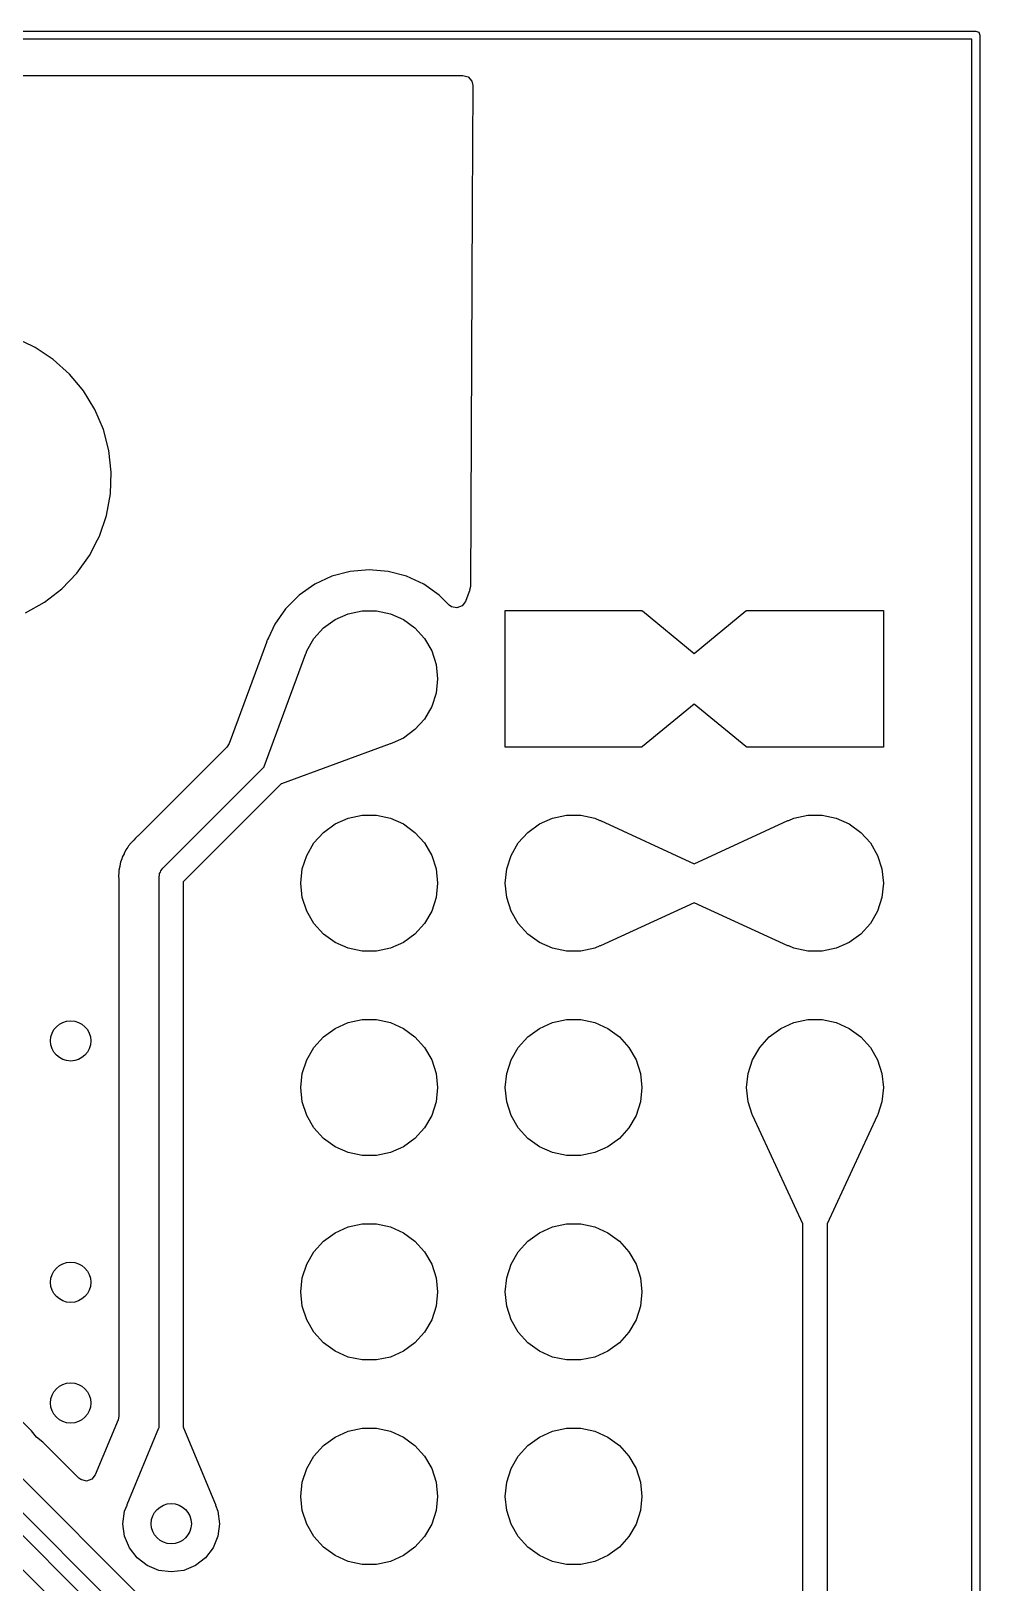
# Model space of a CAD drawing. Extents: x 90 to 175, y -109.5 to -35.9.
# Drawn here: x 163.26 to 175.05, y -55.24 to -35.95 of the extents above; entities that cross this region are included whole.
import ezdxf

# ---------------------------------------------------------------- set-up
doc = ezdxf.new("R2010")
doc.units = 0
doc.layers.add('BLACK', color=7, linetype='CONTINUOUS')

msp = doc.modelspace()

# ---------------------------------------------------------------- linework, layer by layer
at = {"layer": 'BLACK', "linetype": 'CONTINUOUS'}
for p, q in [((90, -35.95), (175, -35.95)), ((174.95, -36.05), (90.05, -36.05)), ((174.95, -99.95), (174.95, -36.05)), ((175, -35.95), (175.035355, -35.964645)), ((175.035355, -35.964645), (175.05, -36)), ((175.05, -36), (175.05, -100)), ((144.826214, -36.5005), (168.624281, -36.5005)), ((168.624281, -36.5005), (168.69132, -36.520185)), ((168.69132, -36.520185), (168.737075, -36.572989)), ((168.737075, -36.572989), (168.748279, -36.625066)), ((168.748279, -36.625066), (168.741431, -38.118017)), ((168.741431, -38.118017), (168.719715, -42.851843)), ((163.267623, -39.862986), (163.062824, -39.76698)), ((163.308092, -39.881957), (163.267623, -39.862986)), ((163.534002, -40.031418), (163.308092, -39.881957)), ((163.73574, -40.212175), (163.534002, -40.031418)), ((163.735746, -40.21218), (163.73574, -40.212175)), ((163.891363, -40.399175), (163.735746, -40.21218)), ((163.909018, -40.42039), (163.891363, -40.399175)), ((164.05013, -40.65161), (163.909018, -40.42039)), ((164.156072, -40.900912), (164.05013, -40.65161)), ((164.224586, -41.162982), (164.156072, -40.900912)), ((164.254212, -41.432235), (164.224586, -41.162982)), ((164.244319, -41.702933), (164.254212, -41.432235)), ((164.195118, -41.969305), (164.244319, -41.702933)), ((164.107656, -42.225675), (164.195118, -41.969305)), ((164.083896, -42.271889), (164.107649, -42.22569)), ((164.107649, -42.22569), (164.107651, -42.225684)), ((164.107651, -42.225684), (164.107656, -42.225675)), ((163.983799, -42.466579), (164.083896, -42.271889)), ((163.826186, -42.686881), (163.983799, -42.466579)), ((163.638177, -42.881888), (163.826186, -42.686881)), ((166.996335, -42.726098), (166.782171, -42.825964)), ((166.996344, -42.726094), (166.996335, -42.726098)), ((167.224586, -42.664938), (166.996344, -42.726094)), ((167.224596, -42.664936), (167.224586, -42.664938)), ((167.459999, -42.644341), (167.224596, -42.664936)), ((167.460001, -42.644341), (167.459999, -42.644341)), ((167.695403, -42.664936), (167.460001, -42.644341)), ((167.695413, -42.664938), (167.695403, -42.664936)), ((167.923655, -42.726094), (167.695413, -42.664938)), ((167.923659, -42.726096), (167.923655, -42.726094)), ((167.923663, -42.726097), (167.923659, -42.726096)), ((168.137828, -42.825964), (167.923663, -42.726097)), ((163.423777, -43.047441), (163.638177, -42.881888)), ((166.588597, -42.961505), (166.421505, -43.128597)), ((166.782169, -42.825965), (166.588597, -42.961505)), ((166.782171, -42.825964), (166.782169, -42.825965)), ((168.13783, -42.825965), (168.137828, -42.825964)), ((168.137834, -42.825967), (168.13783, -42.825965)), ((168.331395, -42.961501), (168.137834, -42.825967)), ((168.331402, -42.961506), (168.331395, -42.961501)), ((168.453326, -43.08343), (168.331402, -42.961506)), ((168.686124, -42.961506), (168.657189, -43.039083)), ((168.706204, -42.907669), (168.686124, -42.961506)), ((168.706205, -42.907667), (168.706204, -42.907669)), ((168.709303, -42.899362), (168.706205, -42.907667)), ((168.719715, -42.851843), (168.707634, -42.898739)), ((168.707634, -42.898739), (168.709303, -42.899362)), ((163.187558, -43.180014), (163.423777, -43.047441)), ((166.421505, -43.128597), (166.285965, -43.322169)), ((167.035, -43.263878), (167.197336, -43.191602)), ((167.197336, -43.191602), (167.371151, -43.154656)), ((167.371151, -43.154656), (167.548849, -43.154656)), ((167.548849, -43.154656), (167.722664, -43.191602)), ((167.722664, -43.191602), (167.885, -43.263878)), ((168.48158, -43.104581), (168.453326, -43.08343)), ((168.549852, -43.119433), (168.48158, -43.104581)), ((168.615317, -43.095016), (168.549852, -43.119433)), ((168.657189, -43.039083), (168.615317, -43.095016)), ((169.15, -44.85), (169.15, -43.15)), ((169.15, -43.15), (170.85, -43.15)), ((170.85, -43.15), (170.85, -43.154395)), ((170.85, -43.154395), (170.850763, -43.15408)), ((170.850763, -43.15408), (170.858194, -43.156748)), ((170.858194, -43.156748), (171.499999, -43.685293)), ((171.499999, -43.685293), (172.141806, -43.156747)), ((172.141806, -43.156747), (172.15, -43.154246)), ((172.15, -43.154246), (172.15, -43.15)), ((172.15, -43.15), (173.85, -43.15)), ((173.85, -43.15), (173.85, -44.85)), ((166.285964, -43.322171), (166.208128, -43.48909)), ((166.285965, -43.322169), (166.285964, -43.322171)), ((166.772336, -43.500383), (166.891239, -43.368327)), ((166.891239, -43.368327), (167.035, -43.263878)), ((167.885, -43.263878), (168.028761, -43.368327)), ((168.028761, -43.368327), (168.147664, -43.500383)), ((166.182733, -43.5479), (165.721107, -44.802769)), ((166.184433, -43.542544), (166.182733, -43.5479)), ((166.186095, -43.536339), (166.184433, -43.542544)), ((166.189221, -43.529636), (166.186095, -43.536339)), ((166.191213, -43.524847), (166.189221, -43.529636)), ((166.196081, -43.511617), (166.191213, -43.524847)), ((166.206487, -43.492355), (166.196081, -43.511616)), ((166.196081, -43.511616), (166.196081, -43.511617)), ((166.208128, -43.48909), (166.206487, -43.492355)), ((166.683486, -43.654274), (166.772336, -43.500383)), ((168.147664, -43.500383), (168.236514, -43.654274)), ((166.154433, -45.088999), (166.670501, -43.686137)), ((166.670501, -43.686137), (166.674563, -43.681734)), ((166.674563, -43.681734), (166.683486, -43.654274)), ((168.236514, -43.654274), (168.291425, -43.823275)), ((168.291425, -43.823275), (168.31, -44)), ((168.31, -44), (168.291425, -44.176725)), ((168.236514, -44.345726), (168.147664, -44.499617)), ((168.291425, -44.176725), (168.236514, -44.345726)), ((171.499999, -44.314705), (170.858194, -44.843251)), ((172.141805, -44.843251), (171.499999, -44.314705)), ((168.147664, -44.499617), (168.028761, -44.631673)), ((167.885, -44.736122), (167.780627, -44.782591)), ((168.028761, -44.631673), (167.885, -44.736122)), ((165.692413, -44.847639), (164.600483, -45.939569)), ((165.721107, -44.802769), (165.692413, -44.847639)), ((167.722237, -44.808488), (166.371006, -45.305564)), ((167.722664, -44.808398), (167.722237, -44.808488)), ((167.72352, -44.808016), (167.722664, -44.808398)), ((167.773861, -44.789498), (167.72352, -44.808016)), ((167.774288, -44.789331), (167.773861, -44.789498)), ((167.780627, -44.783006), (167.774288, -44.789331)), ((167.780627, -44.782591), (167.780627, -44.783006)), ((170.85, -44.85), (169.15, -44.85)), ((170.858194, -44.843251), (170.85, -44.845751)), ((170.85, -44.845751), (170.85, -44.85)), ((172.149236, -44.845919), (172.141805, -44.843251)), ((172.15, -44.845603), (172.149236, -44.845919)), ((172.15, -44.85), (172.15, -44.845603)), ((173.85, -44.85), (172.15, -44.85)), ((164.893934, -46.353934), (166.154044, -45.093823)), ((166.153716, -45.093032), (166.154433, -45.088999)), ((166.154044, -45.093823), (166.153716, -45.093032)), ((166.366739, -45.305392), (165.15, -46.522132)), ((166.371006, -45.305564), (166.366739, -45.305392)), ((167.197336, -45.731602), (167.371151, -45.694656)), ((167.371151, -45.694656), (167.548849, -45.694656)), ((167.548849, -45.694656), (167.722664, -45.731602)), ((169.737336, -45.731602), (169.911151, -45.694656)), ((169.911151, -45.694656), (170.088849, -45.694656)), ((170.088849, -45.694656), (170.262664, -45.731602)), ((172.737336, -45.731602), (172.911151, -45.694656)), ((172.911151, -45.694656), (173.088849, -45.694656)), ((173.088849, -45.694656), (173.262664, -45.731602)), ((166.891239, -45.908327), (167.035, -45.803878)), ((167.035, -45.803878), (167.197336, -45.731602)), ((167.722664, -45.731602), (167.885, -45.803878)), ((167.885, -45.803878), (168.028761, -45.908327)), ((169.431239, -45.908327), (169.575, -45.803878)), ((169.575, -45.803878), (169.737336, -45.731602)), ((170.262664, -45.731602), (170.326527, -45.760035)), ((170.326527, -45.760035), (170.326951, -45.759613)), ((170.326951, -45.759613), (170.335906, -45.759622)), ((170.335906, -45.759622), (170.336325, -45.759806)), ((170.336325, -45.759806), (171.499999, -46.297573)), ((171.499999, -46.297573), (172.663674, -45.759806)), ((172.663674, -45.759806), (172.672621, -45.759446)), ((172.672621, -45.759446), (172.673329, -45.760099)), ((172.673329, -45.760099), (172.737336, -45.731602)), ((173.262664, -45.731602), (173.425, -45.803878)), ((173.425, -45.803878), (173.568761, -45.908327)), ((164.459322, -46.093213), (164.448646, -46.109464)), ((164.469552, -46.074606), (164.459322, -46.093213)), ((164.502801, -46.039197), (164.469552, -46.074606)), ((164.506587, -46.034765), (164.502801, -46.039197)), ((164.511078, -46.028977), (164.506587, -46.034765)), ((164.511088, -46.028965), (164.511078, -46.028977)), ((164.521949, -46.018104), (164.511088, -46.028965)), ((164.532809, -46.007244), (164.521949, -46.018104)), ((164.557434, -45.981021), (164.532809, -46.007244)), ((164.582059, -45.954798), (164.557434, -45.981021)), ((164.588065, -45.94983), (164.582059, -45.954798)), ((164.600483, -45.939569), (164.58791, -45.949643)), ((164.58791, -45.949643), (164.588065, -45.94983)), ((166.683486, -46.194274), (166.772336, -46.040383)), ((166.772336, -46.040383), (166.891239, -45.908327)), ((168.028761, -45.908327), (168.147664, -46.040383)), ((168.147664, -46.040383), (168.236514, -46.194274)), ((169.223486, -46.194274), (169.312336, -46.040383)), ((169.312336, -46.040383), (169.431239, -45.908327)), ((173.568761, -45.908327), (173.687664, -46.040383)), ((173.687664, -46.040383), (173.776514, -46.194274)), ((164.370364, -46.277073), (164.362766, -46.325047)), ((164.378791, -46.257601), (164.370364, -46.277073)), ((164.385091, -46.239199), (164.378791, -46.257601)), ((164.390372, -46.218631), (164.385091, -46.239199)), ((164.413777, -46.176058), (164.390372, -46.21863)), ((164.390372, -46.21863), (164.390372, -46.218631)), ((164.416348, -46.170811), (164.413777, -46.176058)), ((164.435636, -46.126238), (164.416348, -46.170811)), ((164.43564, -46.126232), (164.435636, -46.126238)), ((164.448646, -46.109464), (164.43564, -46.126232)), ((166.628575, -46.363275), (166.683486, -46.194274)), ((168.236514, -46.194274), (168.291425, -46.363275)), ((169.168575, -46.363275), (169.223486, -46.194274)), ((173.776514, -46.194274), (173.831425, -46.363275)), ((164.347973, -46.418443), (164.344653, -46.439405)), ((164.344653, -46.439405), (164.34626, -46.456406)), ((164.34626, -46.456406), (164.349225, -46.487767)), ((164.3495, -46.399044), (164.347973, -46.418443)), ((164.361581, -46.33077), (164.3495, -46.377818)), ((164.3495, -46.377818), (164.3495, -46.399044)), ((164.362766, -46.325047), (164.361581, -46.33077)), ((164.85, -46.46), (164.855111, -46.440925)), ((164.85, -53.304212), (164.85, -46.46)), ((164.855111, -46.421177), (164.864984, -46.404074)), ((164.855111, -46.440925), (164.855111, -46.421177)), ((164.864984, -46.404074), (164.870096, -46.385)), ((164.870096, -46.385), (164.88406, -46.371035)), ((164.88406, -46.371035), (164.893934, -46.353934)), ((166.61, -46.54), (166.628575, -46.363275)), ((168.291425, -46.363275), (168.31, -46.54)), ((169.15, -46.54), (169.168575, -46.363275)), ((173.831425, -46.363275), (173.85, -46.54)), ((164.349225, -46.487767), (164.3495, -46.493606)), ((164.3495, -46.493606), (164.3495, -48.496202)), ((165.15, -46.522132), (165.15, -53.303231)), ((166.628575, -46.716725), (166.61, -46.54)), ((168.31, -46.54), (168.291425, -46.716725)), ((169.168575, -46.716725), (169.15, -46.54)), ((173.85, -46.54), (173.831425, -46.716725)), ((166.683486, -46.885726), (166.628575, -46.716725)), ((168.291425, -46.716725), (168.236514, -46.885726)), ((169.223486, -46.885726), (169.168575, -46.716725)), ((171.499999, -46.782425), (170.336325, -47.320193)), ((172.663674, -47.320193), (171.499999, -46.782425)), ((173.831425, -46.716725), (173.776514, -46.885726)), ((166.772336, -47.039617), (166.683486, -46.885726)), ((166.891239, -47.171673), (166.772336, -47.039617)), ((168.147664, -47.039617), (168.028761, -47.171673)), ((168.236514, -46.885726), (168.147664, -47.039617)), ((169.312336, -47.039617), (169.223486, -46.885726)), ((169.431239, -47.171673), (169.312336, -47.039617)), ((173.687664, -47.039617), (173.568761, -47.171673)), ((173.776514, -46.885726), (173.687664, -47.039617)), ((156.356066, -47.143934), (165.856066, -56.643934)), ((167.035, -47.276122), (166.891239, -47.171673)), ((168.028761, -47.171673), (167.885, -47.276122)), ((169.575, -47.276122), (169.431239, -47.171673)), ((173.568761, -47.171673), (173.425, -47.276122)), ((165.6, -56.812132), (156.187868, -47.4)), ((167.197336, -47.348398), (167.035, -47.276122)), ((167.371151, -47.385344), (167.197336, -47.348398)), ((167.548849, -47.385344), (167.371151, -47.385344)), ((167.722664, -47.348398), (167.548849, -47.385344)), ((167.885, -47.276122), (167.722664, -47.348398)), ((169.737336, -47.348398), (169.575, -47.276122)), ((169.911151, -47.385344), (169.737336, -47.348398)), ((170.088849, -47.385344), (169.911151, -47.385344)), ((170.262664, -47.348398), (170.088849, -47.385344)), ((170.32667, -47.3199), (170.262664, -47.348398)), ((170.327378, -47.320553), (170.32667, -47.3199)), ((170.336325, -47.320193), (170.327378, -47.320553)), ((172.664093, -47.320377), (172.663674, -47.320193)), ((172.673048, -47.320386), (172.664093, -47.320377)), ((172.673471, -47.319963), (172.673048, -47.320386)), ((172.737336, -47.348398), (172.673471, -47.319963)), ((172.911151, -47.385344), (172.737336, -47.348398)), ((173.088849, -47.385344), (172.911151, -47.385344)), ((173.262664, -47.348398), (173.088849, -47.385344)), ((173.425, -47.276122), (173.262664, -47.348398)), ((156.14896, -47.643934), (164.106066, -55.60104)), ((163.606785, -55.526023), (155.980762, -47.9)), ((166.891239, -48.448327), (167.035, -48.343878)), ((167.035, -48.343878), (167.197336, -48.271602)), ((167.197336, -48.271602), (167.371151, -48.234656)), ((167.371151, -48.234656), (167.548849, -48.234656)), ((167.548849, -48.234656), (167.722664, -48.271602)), ((167.722664, -48.271602), (167.885, -48.343878)), ((167.885, -48.343878), (168.028761, -48.448327)), ((169.431239, -48.448327), (169.575, -48.343878)), ((169.575, -48.343878), (169.737336, -48.271602)), ((169.737336, -48.271602), (169.911151, -48.234656)), ((169.911151, -48.234656), (170.088849, -48.234656)), ((170.088849, -48.234656), (170.262664, -48.271602)), ((170.262664, -48.271602), (170.425, -48.343878)), ((170.425, -48.343878), (170.568761, -48.448327)), ((172.431239, -48.448327), (172.575, -48.343878)), ((172.575, -48.343878), (172.737336, -48.271602)), ((172.737336, -48.271602), (172.911151, -48.234656)), ((172.911151, -48.234656), (173.088849, -48.234656)), ((173.088849, -48.234656), (173.262664, -48.271602)), ((173.262664, -48.271602), (173.425, -48.343878)), ((173.425, -48.343878), (173.568761, -48.448327)), ((164.3495, -48.496202), (164.35, -48.5)), ((164.35, -48.5), (164.3495, -48.503797)), ((164.3495, -48.503797), (164.3495, -51.496202)), ((166.683486, -48.734274), (166.772336, -48.580383)), ((166.772336, -48.580383), (166.891239, -48.448327)), ((168.028761, -48.448327), (168.147664, -48.580383)), ((168.147664, -48.580383), (168.236514, -48.734274)), ((169.223486, -48.734274), (169.312336, -48.580383)), ((169.312336, -48.580383), (169.431239, -48.448327)), ((170.568761, -48.448327), (170.687664, -48.580383)), ((170.687664, -48.580383), (170.776514, -48.734274)), ((172.223486, -48.734274), (172.312336, -48.580383)), ((172.312336, -48.580383), (172.431239, -48.448327)), ((173.568761, -48.448327), (173.687664, -48.580383)), ((173.687664, -48.580383), (173.776514, -48.734274)), ((166.628575, -48.903275), (166.683486, -48.734274)), ((168.236514, -48.734274), (168.291425, -48.903275)), ((169.168575, -48.903275), (169.223486, -48.734274)), ((170.776514, -48.734274), (170.831425, -48.903275)), ((172.168575, -48.903275), (172.223486, -48.734274)), ((173.776514, -48.734274), (173.831425, -48.903275)), ((166.61, -49.08), (166.628575, -48.903275)), ((168.291425, -48.903275), (168.31, -49.08)), ((169.15, -49.08), (169.168575, -48.903275)), ((170.831425, -48.903275), (170.85, -49.08)), ((172.15, -49.08), (172.168575, -48.903275)), ((173.831425, -48.903275), (173.85, -49.08)), ((166.628575, -49.256725), (166.61, -49.08)), ((168.31, -49.08), (168.291425, -49.256725)), ((169.168575, -49.256725), (169.15, -49.08)), ((170.85, -49.08), (170.831425, -49.256725)), ((172.168575, -49.256725), (172.15, -49.08)), ((173.85, -49.08), (173.831425, -49.256725)), ((166.683486, -49.425726), (166.628575, -49.256725)), ((168.291425, -49.256725), (168.236514, -49.425726)), ((169.223486, -49.425726), (169.168575, -49.256725)), ((170.831425, -49.256725), (170.776514, -49.425726)), ((172.219717, -49.414127), (172.168575, -49.256725)), ((173.831425, -49.256725), (173.780379, -49.41383)), ((166.772336, -49.579617), (166.683486, -49.425726)), ((168.236514, -49.425726), (168.147664, -49.579617)), ((169.312336, -49.579617), (169.223486, -49.425726)), ((170.776514, -49.425726), (170.687664, -49.579617)), ((172.219806, -49.416325), (172.219717, -49.414127)), ((172.221912, -49.420883), (172.219806, -49.416325)), ((172.223486, -49.425726), (172.221912, -49.420883)), ((172.226815, -49.431492), (172.223486, -49.425726)), ((172.846861, -50.773208), (172.226815, -49.431492)), ((173.773179, -49.431501), (173.153139, -50.773208)), ((173.776514, -49.425726), (173.773179, -49.431501)), ((173.778089, -49.420876), (173.776514, -49.425726)), ((173.780193, -49.416325), (173.778089, -49.420876)), ((173.780377, -49.415906), (173.780193, -49.416325)), ((173.780379, -49.41383), (173.780377, -49.415906)), ((166.891239, -49.711673), (166.772336, -49.579617)), ((167.035, -49.816122), (166.891239, -49.711673)), ((168.028761, -49.711673), (167.885, -49.816122)), ((168.147664, -49.579617), (168.028761, -49.711673)), ((169.431239, -49.711673), (169.312336, -49.579617)), ((169.575, -49.816122), (169.431239, -49.711673)), ((170.568761, -49.711673), (170.425, -49.816122)), ((170.687664, -49.579617), (170.568761, -49.711673)), ((167.197336, -49.888398), (167.035, -49.816122)), ((167.371151, -49.925344), (167.197336, -49.888398)), ((167.548849, -49.925344), (167.371151, -49.925344)), ((167.722664, -49.888398), (167.548849, -49.925344)), ((167.885, -49.816122), (167.722664, -49.888398)), ((169.737336, -49.888398), (169.575, -49.816122)), ((169.911151, -49.925344), (169.737336, -49.888398)), ((170.088849, -49.925344), (169.911151, -49.925344)), ((170.262664, -49.888398), (170.088849, -49.925344)), ((170.425, -49.816122), (170.262664, -49.888398)), ((166.891239, -50.988327), (167.035, -50.883878)), ((167.035, -50.883878), (167.197336, -50.811602)), ((167.197336, -50.811602), (167.371151, -50.774656)), ((167.371151, -50.774656), (167.548849, -50.774656)), ((167.548849, -50.774656), (167.722664, -50.811602)), ((167.722664, -50.811602), (167.885, -50.883878)), ((167.885, -50.883878), (168.028761, -50.988327)), ((169.431239, -50.988327), (169.575, -50.883878)), ((169.575, -50.883878), (169.737336, -50.811602)), ((169.737336, -50.811602), (169.911151, -50.774656)), ((169.911151, -50.774656), (170.088849, -50.774656)), ((170.088849, -50.774656), (170.262664, -50.811602)), ((170.262664, -50.811602), (170.425, -50.883878)), ((170.425, -50.883878), (170.568761, -50.988327)), ((172.849209, -50.776573), (172.846861, -50.773208)), ((172.85, -50.7769), (172.849209, -50.776573)), ((172.85, -63.187868), (172.85, -50.7769)), ((173.153139, -50.773208), (173.15, -50.776104)), ((173.15, -50.776104), (173.15, -63.25)), ((166.772336, -51.120383), (166.891239, -50.988327)), ((168.028761, -50.988327), (168.147664, -51.120383)), ((169.312336, -51.120383), (169.431239, -50.988327)), ((170.568761, -50.988327), (170.687664, -51.120383)), ((166.628575, -51.443275), (166.683486, -51.274274)), ((166.683486, -51.274274), (166.772336, -51.120383)), ((168.147664, -51.120383), (168.236514, -51.274274)), ((168.236514, -51.274274), (168.291425, -51.443275)), ((169.168575, -51.443275), (169.223486, -51.274274)), ((169.223486, -51.274274), (169.312336, -51.120383)), ((170.687664, -51.120383), (170.776514, -51.274274)), ((170.776514, -51.274274), (170.831425, -51.443275)), ((166.61, -51.62), (166.628575, -51.443275)), ((168.291425, -51.443275), (168.31, -51.62)), ((169.15, -51.62), (169.168575, -51.443275)), ((170.831425, -51.443275), (170.85, -51.62)), ((164.3495, -51.496202), (164.35, -51.5)), ((164.35, -51.5), (164.3495, -51.503797)), ((164.3495, -51.503797), (164.3495, -52.996202)), ((166.628575, -51.796725), (166.61, -51.62)), ((168.31, -51.62), (168.291425, -51.796725)), ((169.168575, -51.796725), (169.15, -51.62)), ((170.85, -51.62), (170.831425, -51.796725)), ((166.683486, -51.965726), (166.628575, -51.796725)), ((168.291425, -51.796725), (168.236514, -51.965726)), ((169.223486, -51.965726), (169.168575, -51.796725)), ((170.831425, -51.796725), (170.776514, -51.965726)), ((163.264811, -53.344865), (161.905134, -51.985188)), ((166.772336, -52.119617), (166.683486, -51.965726)), ((168.236514, -51.965726), (168.147664, -52.119617)), ((169.312336, -52.119617), (169.223486, -51.965726)), ((170.776514, -51.965726), (170.687664, -52.119617)), ((166.891239, -52.251673), (166.772336, -52.119617)), ((167.035, -52.356122), (166.891239, -52.251673)), ((168.028761, -52.251673), (167.885, -52.356122)), ((168.147664, -52.119617), (168.028761, -52.251673)), ((169.431239, -52.251673), (169.312336, -52.119617)), ((169.575, -52.356122), (169.431239, -52.251673)), ((170.568761, -52.251673), (170.425, -52.356122)), ((170.687664, -52.119617), (170.568761, -52.251673)), ((167.197336, -52.428398), (167.035, -52.356122)), ((167.371151, -52.465344), (167.197336, -52.428398)), ((167.722664, -52.428398), (167.548849, -52.465344)), ((167.885, -52.356122), (167.722664, -52.428398)), ((169.737336, -52.428398), (169.575, -52.356122)), ((169.911151, -52.465344), (169.737336, -52.428398)), ((170.262664, -52.428398), (170.088849, -52.465344)), ((170.425, -52.356122), (170.262664, -52.428398)), ((167.548849, -52.465344), (167.371151, -52.465344)), ((170.088849, -52.465344), (169.911151, -52.465344)), ((164.3495, -52.996202), (164.35, -53)), ((164.35, -53), (164.3495, -53.003797)), ((164.3495, -53.003797), (164.3495, -53.162097)), ((164.339962, -53.209789), (164.055228, -53.89315)), ((164.3495, -53.162097), (164.339962, -53.209789)), ((163.325736, -53.424264), (163.264811, -53.344865)), ((164.450174, -54.259584), (164.847, -53.3072)), ((164.847, -53.3072), (164.85, -53.304212)), ((165.15, -53.303231), (165.150473, -53.303427)), ((165.150473, -53.303427), (165.153, -53.3072)), ((165.153, -53.3072), (165.549825, -54.259584)), ((167.035, -53.423878), (167.197336, -53.351602)), ((167.197336, -53.351602), (167.371151, -53.314656)), ((167.371151, -53.314656), (167.548849, -53.314656)), ((167.548849, -53.314656), (167.722664, -53.351602)), ((167.722664, -53.351602), (167.885, -53.423878)), ((169.575, -53.423878), (169.737336, -53.351602)), ((169.737336, -53.351602), (169.911151, -53.314656)), ((169.911151, -53.314656), (170.088849, -53.314656)), ((170.088849, -53.314656), (170.262664, -53.351602)), ((170.262664, -53.351602), (170.425, -53.423878)), ((163.405134, -53.485188), (163.325736, -53.424264)), ((163.853085, -53.933139), (163.405134, -53.485188)), ((166.772336, -53.660383), (166.891239, -53.528327)), ((166.891239, -53.528327), (167.035, -53.423878)), ((167.885, -53.423878), (168.028761, -53.528327)), ((168.028761, -53.528327), (168.147664, -53.660383)), ((169.312336, -53.660383), (169.431239, -53.528327)), ((169.431239, -53.528327), (169.575, -53.423878)), ((170.425, -53.423878), (170.568761, -53.528327)), ((170.568761, -53.528327), (170.687664, -53.660383)), ((166.683486, -53.814274), (166.772336, -53.660383)), ((168.147664, -53.660383), (168.236514, -53.814274)), ((169.223486, -53.814274), (169.312336, -53.660383)), ((170.687664, -53.660383), (170.776514, -53.814274)), ((163.87727, -53.951967), (163.853085, -53.933139)), ((163.944933, -53.969388), (163.87727, -53.951967)), ((164.011273, -53.947462), (163.944933, -53.969388)), ((164.055228, -53.89315), (164.011273, -53.947462)), ((166.61, -54.16), (166.628575, -53.983275)), ((166.628575, -53.983275), (166.683486, -53.814274)), ((168.236514, -53.814274), (168.291425, -53.983275)), ((168.291425, -53.983275), (168.31, -54.16)), ((169.15, -54.16), (169.168575, -53.983275)), ((169.168575, -53.983275), (169.223486, -53.814274)), ((170.776514, -53.814274), (170.831425, -53.983275)), ((170.831425, -53.983275), (170.85, -54.16)), ((166.628575, -54.336725), (166.61, -54.16)), ((168.31, -54.16), (168.291425, -54.336725)), ((169.168575, -54.336725), (169.15, -54.16)), ((170.85, -54.16), (170.831425, -54.336725)), ((164.4, -54.5), (164.420445, -54.344709)), ((164.420445, -54.344709), (164.451454, -54.269845)), ((164.450158, -54.268545), (164.450172, -54.25959)), ((164.451454, -54.269845), (164.450158, -54.268545)), ((164.450172, -54.25959), (164.450174, -54.259584)), ((165.549844, -54.268539), (165.548544, -54.269843)), ((165.548544, -54.269843), (165.579555, -54.344709)), ((165.549825, -54.259584), (165.549844, -54.268539)), ((165.579555, -54.344709), (165.6, -54.5)), ((166.683486, -54.505726), (166.628575, -54.336725)), ((168.291425, -54.336725), (168.236514, -54.505726)), ((169.223486, -54.505726), (169.168575, -54.336725)), ((170.831425, -54.336725), (170.776514, -54.505726)), ((164.420445, -54.655291), (164.4, -54.5)), ((165.6, -54.5), (165.579555, -54.655291)), ((166.772336, -54.659617), (166.683486, -54.505726)), ((168.236514, -54.505726), (168.147664, -54.659617)), ((169.312336, -54.659617), (169.223486, -54.505726)), ((170.776514, -54.505726), (170.687664, -54.659617)), ((164.480385, -54.8), (164.420445, -54.655291)), ((165.579555, -54.655291), (165.519615, -54.8)), ((166.891239, -54.791673), (166.772336, -54.659617)), ((168.147664, -54.659617), (168.028761, -54.791673)), ((169.431239, -54.791673), (169.312336, -54.659617)), ((170.687664, -54.659617), (170.568761, -54.791673)), ((164.575736, -54.924264), (164.480385, -54.8)), ((164.7, -55.019615), (164.575736, -54.924264)), ((165.424264, -54.924264), (165.3, -55.019615)), ((165.519615, -54.8), (165.424264, -54.924264)), ((167.035, -54.896122), (166.891239, -54.791673)), ((167.197336, -54.968398), (167.035, -54.896122)), ((167.885, -54.896122), (167.722664, -54.968398)), ((168.028761, -54.791673), (167.885, -54.896122)), ((169.575, -54.896122), (169.431239, -54.791673)), ((169.737336, -54.968398), (169.575, -54.896122)), ((170.425, -54.896122), (170.262664, -54.968398)), ((170.568761, -54.791673), (170.425, -54.896122)), ((164.844709, -55.079555), (164.7, -55.019615)), ((165, -55.1), (164.844709, -55.079555)), ((165.155291, -55.079555), (165, -55.1)), ((165.3, -55.019615), (165.155291, -55.079555)), ((167.371151, -55.005344), (167.197336, -54.968398)), ((167.548849, -55.005344), (167.371151, -55.005344)), ((167.722664, -54.968398), (167.548849, -55.005344)), ((169.911151, -55.005344), (169.737336, -54.968398)), ((170.088849, -55.005344), (169.911151, -55.005344)), ((170.262664, -54.968398), (170.088849, -55.005344))]:
    msp.add_line(p, q, dxfattribs=at)
at = {"layer": 'BLACK'}
for centre in [(163.75, -48.5), (163.75, -51.5), (163.75, -53), (165, -54.5)]:
    msp.add_circle(centre, 0.25, dxfattribs=at)

doc.saveas('drawing.dxf')
